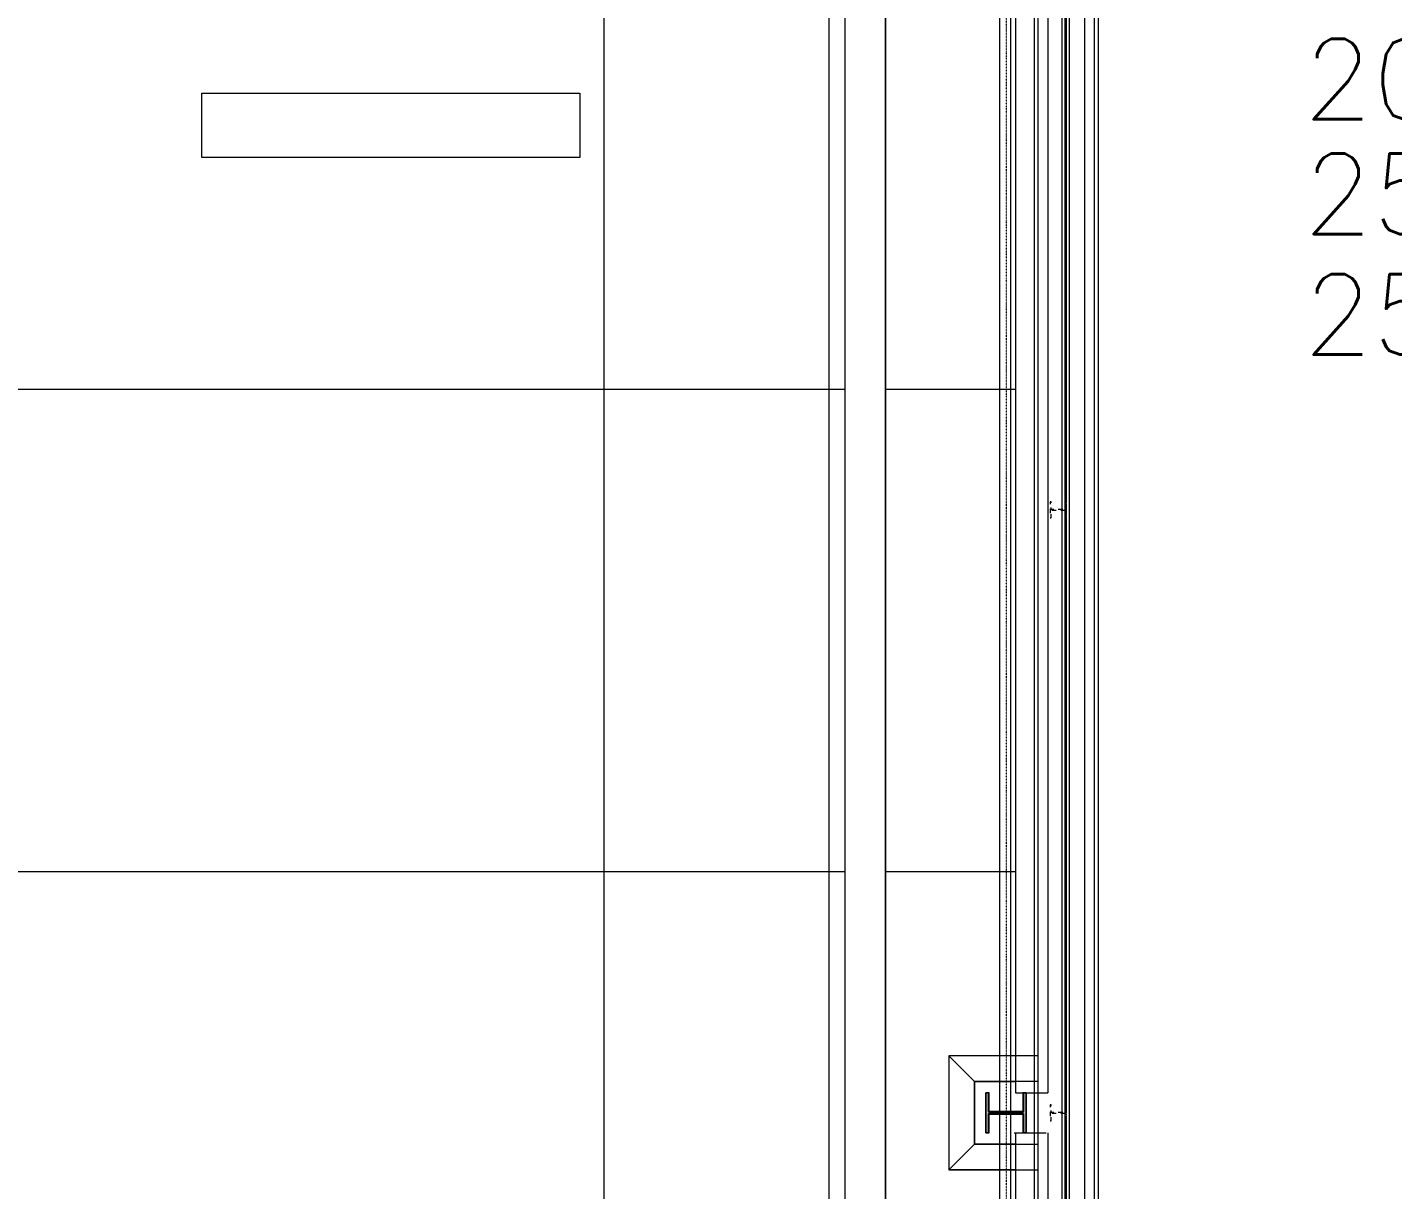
# Model space of a CAD drawing. Extents: x -32000 to 416743, y -254124 to 144214.
# Drawn here: x 255514 to 264005, y 37022 to 44250 of the extents above; entities that cross this region are included whole.
import ezdxf
from ezdxf.enums import TextEntityAlignment as Align

# ---------------------------------------------------------------- set-up
doc = ezdxf.new("R2010")
doc.units = 0
doc.header["$LTSCALE"] = 10
for name, pattern in [('H12PL4$0$JJP_三點線', [0.9, 0.3, -0.15, 0, -0.15, 0, -0.15, 0, -0.15]), ('H12PL4$0$TAI_虛線', [5.644, 2.822, -2.822]), ('XFM7P40ICA$0$H12PL4$0$CENTERK1', [0.0983, 0.0833, -0.005, 0.005, -0.005]), ('XFM7P40ICA$0$H12PL4$0$JJP_三點線', [0.9, 0.3, -0.15, 0, -0.15, 0, -0.15, 0, -0.15]), ('XFM7P40ICA$0$H12PL4$0$JJP_虛線(退縮線、投影線、地下室範圍、非屬本工程、圖面分區)', [0.45, 0.3, -0.15]), ('XFM7P40ICA$0$H12PL4$0$TAI_虛線', [5.644, 2.822, -2.822])]:
    doc.linetypes.add(name, pattern=pattern)
for name, color, linetype in [('H12PL4$0$A-WALL-EX', 252, 'Continuous'), ('H12PL4$0$S-COL', 252, 'Continuous'), ('H12PL4$0$S-GRID', 252, 'Continuous'), ('H12PL4$0$S-SLAB-SHOW', 252, 'Continuous'), ('XFM1P40$0$M-PIPE-TEXT', 250, 'Continuous'), ('XFM7P40ICA$0$H12PL4$0$A-WALL-EX', 252, 'Continuous'), ('XFM7P40ICA$0$H12PL4$0$Hattch', 252, 'Continuous'), ('XFM7P40ICA$0$H12PL4$0$L40_19_MEJI', 252, 'Continuous'), ('XFM7P40ICA$0$H12PL4$0$L40_19_STEEL2', 252, 'Continuous'), ('XFM7P40ICA$0$H12PL4$0$L40_19_SUGATA2', 252, 'Continuous'), ('XFM7P40ICA$0$H12PL4$0$L40_19_SUGATA3', 252, 'Continuous'), ('XFM7P40ICA$0$H12PL4$0$L40_19_設備基礎', 252, 'Continuous'), ('XFM7P40ICA$0$H12PL4$0$S-COL', 252, 'Continuous'), ('XFM7P40ICA$0$H12PL4$0$S-GRID', 252, 'Continuous')]:
    doc.layers.add(name, color=color, linetype=linetype)
doc.styles.add('XFM1P40$0$aa-txt', font='simplex.shx', dxfattribs={"width": 0.8, "height": 25, "bigfont": 'chineset.shx'})

# ---------------------------------------------------------------- blocks, each defined once
blk = doc.blocks.new('H12PL4')
at = {"layer": 'H12PL4$0$A-WALL-EX', "lineweight": 0}
blk.add_line((261800, 30500), (261800, 89960), dxfattribs=at)
at = {"layer": 'H12PL4$0$A-WALL-EX', "lineweight": 0, "flags": 128}
for points in [[(262150, 30500), (262150, 90550)], [(262150, 30500), (262150, 90550)], [(261950, 30500), (261950, 90350)], [(261965, 90365), (261965, 30500)], [(261775, 90175), (261775, 30500)], [(262175, 30500), (262175, 90175)], [(261560, 89960), (261560, 30500)]]:
    blk.add_lwpolyline(points, dxfattribs=at)
at = {"layer": 'H12PL4$0$S-COL', "linetype": 'H12PL4$0$TAI_虛線', "lineweight": 0, "flags": 128}
for points in [[(261975, 41200), (261975, 41300), (261970, 41300), (261970, 41252.5), (261880, 41252.5), (261880, 41300), (261875, 41300), (261875, 41200), (261880, 41200), (261880, 41247.5), (261970, 41247.5), (261970, 41200)], [(261975, 37450), (261975, 37550), (261970, 37550), (261970, 37502.5), (261880, 37502.5), (261880, 37550), (261875, 37550), (261875, 37450), (261880, 37450), (261880, 37497.5), (261970, 37497.5), (261970, 37450)]]:
    blk.add_lwpolyline(points, close=True, dxfattribs=at)
at = {"layer": 'H12PL4$0$S-COL', "lineweight": 0, "flags": 128}
for points in [[(261245, 37855), (261245, 37145)], [(261245, 37855), (261405, 37695)], [(261800, 37855), (261245, 37855)], [(261800, 37145), (261800, 37305), (261800, 37695), (261800, 37855)], [(261405, 37695), (261405, 37305)], [(261800, 37695), (261405, 37695)], [(261245, 37145), (261405, 37305)], [(261405, 37305), (261800, 37305)], [(261245, 37145), (261800, 37145)]]:
    blk.add_lwpolyline(points, dxfattribs=at)
blk.add_lwpolyline([(261725, 37375), (261725, 37625), (261705, 37625), (261705, 37507.5), (261495, 37507.5), (261495, 37625), (261475, 37625), (261475, 37375), (261495, 37375), (261495, 37492.5), (261705, 37492.5), (261705, 37375)], close=True, dxfattribs=at)
at = {"layer": 'H12PL4$0$S-GRID', "linetype": 'H12PL4$0$JJP_三點線', "lineweight": 0}
blk.add_line((261600, 128250), (261600, -28000), dxfattribs=at)
at = {"layer": 'H12PL4$0$S-SLAB-SHOW', "lineweight": 0}
for p, q in [((260500, 30500), (260500, 89560)), ((260850, 30500), (260850, 89560)), ((261630, 30500), (261630, 89560))]:
    blk.add_line(p, q, dxfattribs=at)
at = {"layer": 'H12PL4$0$S-SLAB-SHOW', "lineweight": 0, "flags": 128}
blk.add_lwpolyline([(261800, 30500), (261800, 89560)], dxfattribs=at)
blk = doc.blocks.new('XFM1P40')
at = {"layer": 'XFM1P40$0$M-PIPE-TEXT', "style": 'XFM1P40$0$aa-txt'}
for s, p in [('200A LTCHS', (263449.7, 43927.8, 0)), ('250A MTCHR', (263449.7, 43214.6, 0)), ('250A MTCHS', (263449.7, 42464.7, 0))]:
    blk.add_text(s, height=500, dxfattribs=at).set_placement(p, align=Align.MIDDLE_LEFT)
blk = doc.blocks.new('XFM7P40ICA$0$H12PL4')
at = {"layer": 'XFM7P40ICA$0$H12PL4$0$Hattch', "linetype": 'Continuous', "lineweight": 0}
blk.add_hatch(color=256, dxfattribs=at).paths.add_polyline_path([(261725, 37375), (261725, 37625), (261705, 37625), (261705, 37507.5), (261495, 37507.5), (261495, 37625), (261475, 37625), (261475, 37375), (261495, 37375), (261495, 37492.5), (261705, 37492.5), (261705, 37375)])
at = {"layer": 'XFM7P40ICA$0$H12PL4$0$A-WALL-EX', "linetype": 'XFM7P40ICA$0$H12PL4$0$JJP_虛線(退縮線、投影線、地下室範圍、非屬本工程、圖面分區)', "lineweight": 0}
blk.add_line((261995, 30500), (261995, 90375), dxfattribs=at)
at = {"layer": 'XFM7P40ICA$0$H12PL4$0$A-WALL-EX', "lineweight": 0}
for p, q in [((261800, 30500), (261800, 89960)), ((260500, 30500), (260500, 89560)), ((260850, 30500), (260850, 89560)), ((261630, 30500), (261630, 89560))]:
    blk.add_line(p, q, dxfattribs=at)
at = {"layer": 'XFM7P40ICA$0$H12PL4$0$A-WALL-EX', "lineweight": 0, "flags": 128}
for points in [[(262150, 30500), (262150, 90550)], [(261950, 30500), (261950, 90350)], [(261965, 90365), (261965, 30500)], [(261775, 90175), (261775, 30500)], [(262175, 30500), (262175, 90175)], [(261560, 89960), (261560, 30500)], [(261800, 30500), (261800, 89560)]]:
    blk.add_lwpolyline(points, dxfattribs=at)
at = {"layer": 'XFM7P40ICA$0$H12PL4$0$A-WALL-EX', "linetype": 'XFM7P40ICA$0$H12PL4$0$JJP_虛線(退縮線、投影線、地下室範圍、非屬本工程、圖面分區)', "lineweight": 0, "flags": 128}
for points in [[(262090, 30500), (262090, 90490)], [(261975, 44950), (261975, 41300)], [(261975, 41200), (261975, 37550)], [(261975, 37450), (261975, 31050)]]:
    blk.add_lwpolyline(points, dxfattribs=at)
at = {"layer": 'XFM7P40ICA$0$H12PL4$0$L40_19_MEJI', "lineweight": 0}
for p, q in [((259100, 32450), (259100, 90200)), ((244130, 42000), (260600, 42000)), ((260850, 42000), (261660, 42000)), ((244130, 39000), (260600, 39000)), ((260850, 39000), (261660, 39000))]:
    blk.add_line(p, q, dxfattribs=at)
at = {"layer": 'XFM7P40ICA$0$H12PL4$0$L40_19_MEJI', "lineweight": 0, "flags": 128}
blk.add_lwpolyline([(260600, 30980), (260600, 32750), (260350, 32750), (260350, 33250), (260600, 33250), (260600, 45250), (260350, 45250), (260350, 45750), (260600, 45750), (260600, 60250), (260350, 60250), (260350, 60750), (260600, 60750), (260600, 75250), (260350, 75250), (260350, 75750), (260600, 75750), (260600, 89250), (260350, 89250), (260350, 89750), (260850, 89750), (260850, 30980)], close=True, dxfattribs=at)
at = {"layer": 'XFM7P40ICA$0$H12PL4$0$L40_19_STEEL2', "lineweight": 0, "flags": 128}
blk.add_lwpolyline([(261725, 37625), (261725, 37375), (261711, 37375), (261711, 37487.5, 0.414214), (261703, 37495.5), (261497, 37495.5, 0.414214), (261489, 37487.5), (261489, 37375), (261475, 37375), (261475, 37625), (261489, 37625), (261489, 37512.5, 0.414214), (261497, 37504.5), (261703, 37504.5, 0.414214), (261711, 37512.5), (261711, 37625)], format="xyb", close=True, dxfattribs=at)
at = {"layer": 'XFM7P40ICA$0$H12PL4$0$L40_19_SUGATA2', "lineweight": 0}
blk.add_line((262175, 30485.5), (262175, 90575), dxfattribs=at)
at = {"layer": 'XFM7P40ICA$0$H12PL4$0$L40_19_SUGATA3', "lineweight": 0}
for p, q in [((261660, 44875), (261660, 37625)), ((261860, 44875), (261860, 37625)), ((261405, 37695), (261245, 37855)), ((261660, 37855), (261245, 37855)), ((261245, 37855), (261245, 37145)), ((261660, 37625), (261860, 37625)), ((261650, 37375), (261850, 37375)), ((261650, 37375), (261850, 37375)), ((261660, 37375), (261660, 31125)), ((261860, 37375), (261860, 31125)), ((261405, 37305), (261245, 37145)), ((261660, 37145), (261245, 37145))]:
    blk.add_line(p, q, dxfattribs=at)
at = {"layer": 'XFM7P40ICA$0$H12PL4$0$L40_19_SUGATA3', "linetype": 'XFM7P40ICA$0$H12PL4$0$CENTERK1', "lineweight": 0, "flags": 128}
for points in [[(262090, 30600), (262090, 90490), (249160, 90490), (249160, 90090), (244150, 90090), (244150, 89975), (249275, 89975)], [(261975, 90375), (261975, 30600)]]:
    blk.add_lwpolyline(points, dxfattribs=at)
at = {"layer": 'XFM7P40ICA$0$H12PL4$0$L40_19_SUGATA3', "lineweight": 0, "flags": 128}
blk.add_lwpolyline([(261660, 37305), (261405, 37305), (261405, 37695), (261660, 37695)], dxfattribs=at)
at = {"layer": 'XFM7P40ICA$0$H12PL4$0$L40_19_設備基礎', "lineweight": 0, "flags": 128}
blk.add_lwpolyline([(256600, 43440), (256600, 43840), (258950, 43840), (258950, 43440)], close=True, dxfattribs=at)
at = {"layer": 'XFM7P40ICA$0$H12PL4$0$S-COL', "linetype": 'XFM7P40ICA$0$H12PL4$0$TAI_虛線', "lineweight": 0, "flags": 128}
for points in [[(261975, 41200), (261975, 41300), (261970, 41300), (261970, 41252.5), (261880, 41252.5), (261880, 41300), (261875, 41300), (261875, 41200), (261880, 41200), (261880, 41247.5), (261970, 41247.5), (261970, 41200)], [(261975, 37450), (261975, 37550), (261970, 37550), (261970, 37502.5), (261880, 37502.5), (261880, 37550), (261875, 37550), (261875, 37450), (261880, 37450), (261880, 37497.5), (261970, 37497.5), (261970, 37450)]]:
    blk.add_lwpolyline(points, close=True, dxfattribs=at)
at = {"layer": 'XFM7P40ICA$0$H12PL4$0$S-COL', "lineweight": 0, "flags": 128}
for points in [[(261245, 37855), (261245, 37145)], [(261245, 37855), (261405, 37695)], [(261800, 37855), (261245, 37855)], [(261800, 37145), (261800, 37305), (261800, 37695), (261800, 37855)], [(261405, 37695), (261405, 37305)], [(261800, 37695), (261405, 37695)], [(261245, 37145), (261405, 37305)], [(261405, 37305), (261800, 37305)], [(261245, 37145), (261800, 37145)]]:
    blk.add_lwpolyline(points, dxfattribs=at)
blk.add_lwpolyline([(261725, 37375), (261725, 37625), (261705, 37625), (261705, 37507.5), (261495, 37507.5), (261495, 37625), (261475, 37625), (261475, 37375), (261495, 37375), (261495, 37492.5), (261705, 37492.5), (261705, 37375)], close=True, dxfattribs=at)
at = {"layer": 'XFM7P40ICA$0$H12PL4$0$S-GRID', "linetype": 'XFM7P40ICA$0$H12PL4$0$JJP_三點線', "lineweight": 0}
blk.add_line((261600, 128250), (261600, -28000), dxfattribs=at)
blk = doc.blocks.new('XFM7P40ICA')
blk.add_blockref('XFM7P40ICA$0$H12PL4', (0, 0))

msp = doc.modelspace()

# ---------------------------------------------------------------- block references
for name in ['XFM1P40', 'H12PL4', 'XFM7P40ICA']:
    msp.add_blockref(name, (0, 0))

doc.saveas('drawing.dxf')
